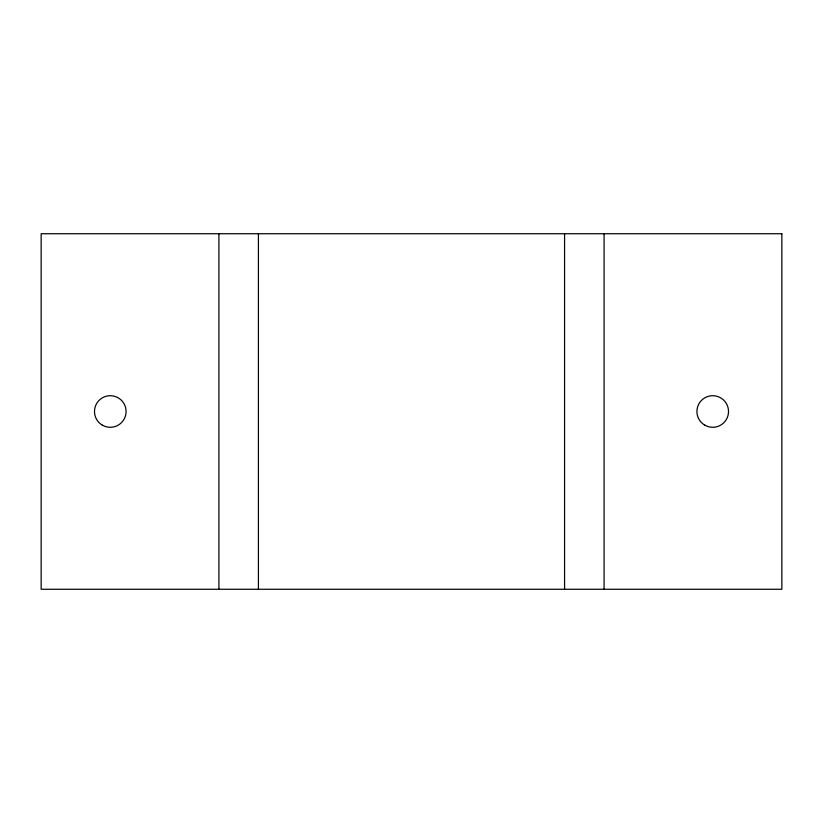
<?xml version="1.0" encoding="UTF-8"?>
<svg xmlns="http://www.w3.org/2000/svg" width="823" height="823" viewBox="0 0 823 823"><rect width="100%" height="100%" fill="white"/><g stroke="black" fill="none" stroke-linecap="round" stroke-linejoin="round"><path stroke-width="1.23" d="M604.082 233.732L604.082 589.268M564.578 233.732L564.578 589.268M258.422 233.732L258.422 589.268M218.918 233.732L218.918 589.268M781.85 233.732L41.15 233.732L41.15 589.268L781.85 589.268L781.85 233.732M102.381 425.182A15.802 15.802 0 0 0 126.084 411.5A15.802 15.802 0 0 0 102.381 397.818A15.802 15.802 0 0 0 102.381 425.182M704.817 425.182A15.802 15.802 0 0 0 728.52 411.5A15.802 15.802 0 0 0 704.817 397.818A15.802 15.802 0 0 0 704.817 425.182"/></g></svg>
